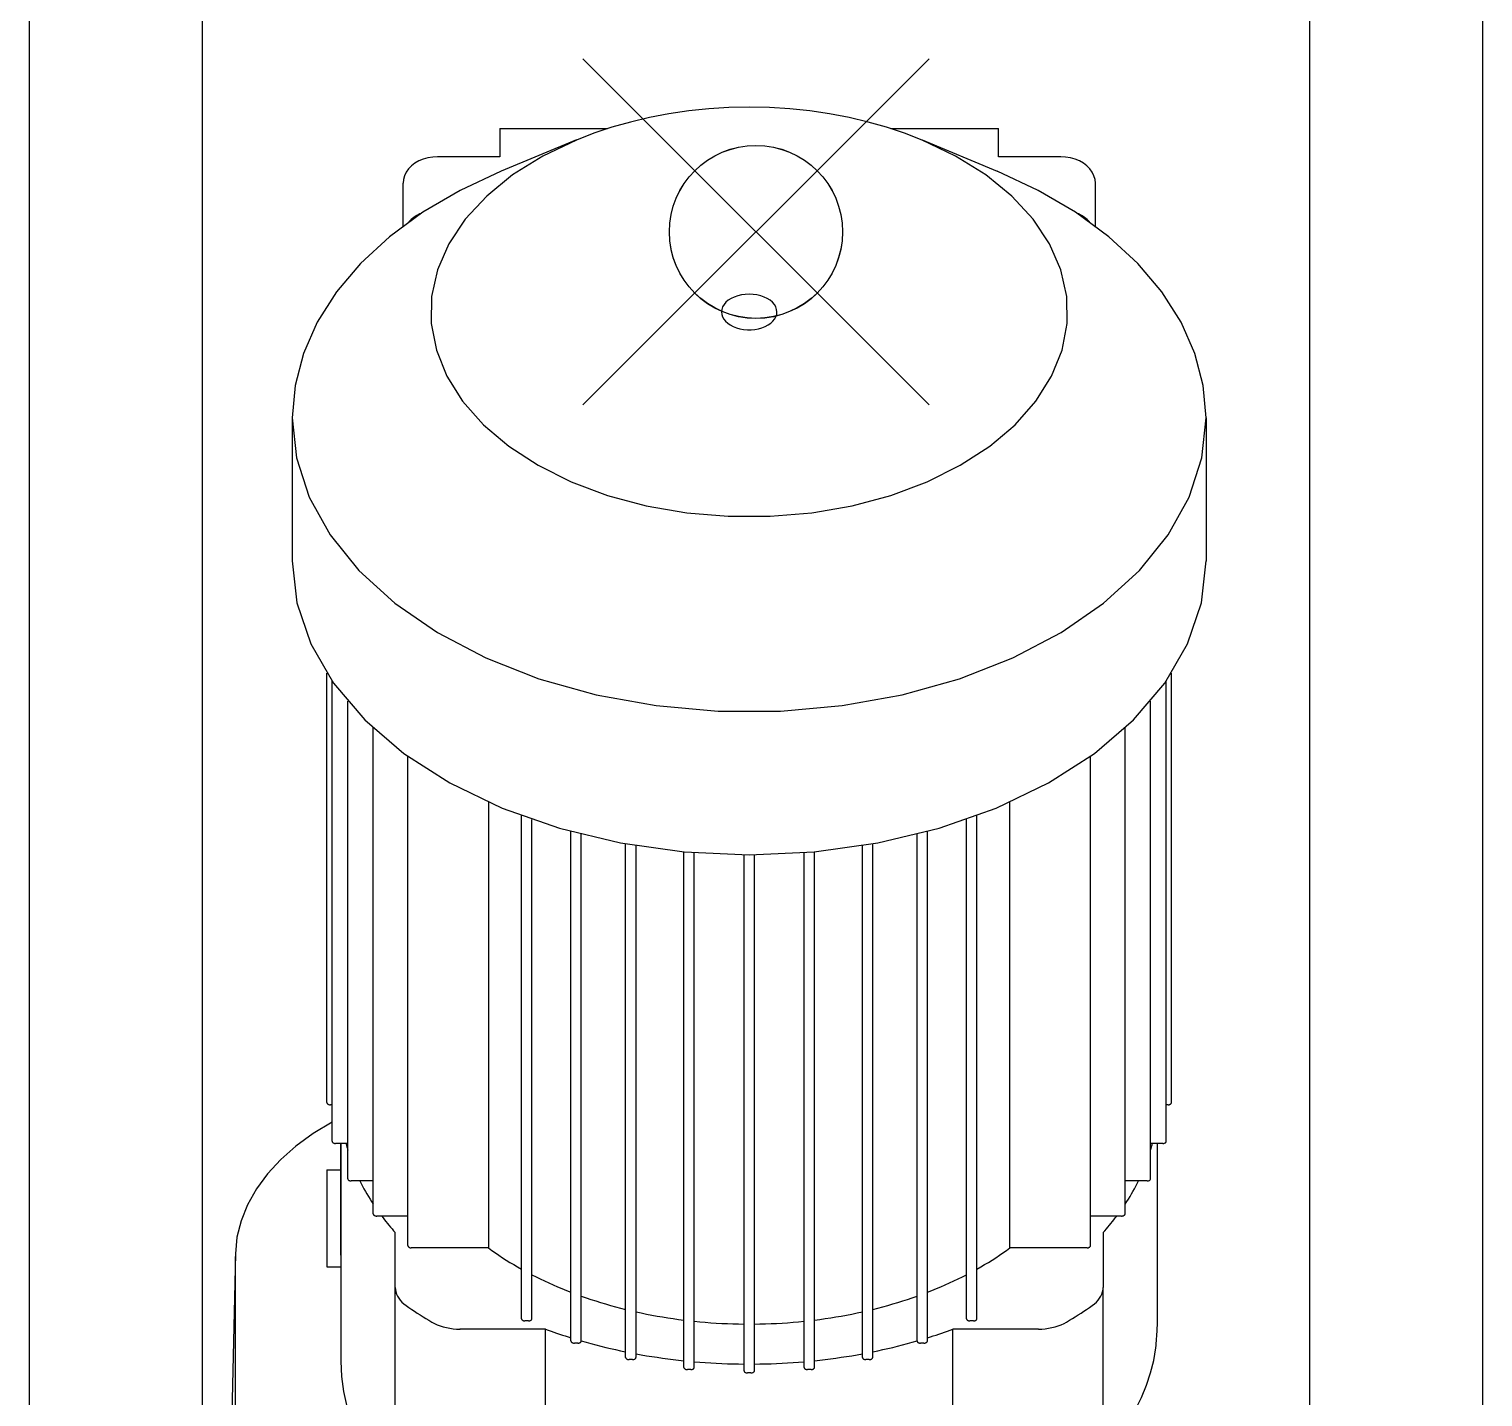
# Model space of a CAD drawing. Extents: x -3873 to 164127, y 7129 to 96529.
# Drawn here: x 61002 to 61212, y 51310.4 to 51508 of the extents above; entities that cross this region are included whole.
import ezdxf
from ezdxf.enums import TextEntityAlignment as Align

# ---------------------------------------------------------------- set-up
doc = ezdxf.new("R2010")
doc.units = 0
doc.header["$PDMODE"] = 35
doc.header["$PDSIZE"] = 25
doc.layers.get('0').update_dxf_attribs({"linetype": 'CONTINUOUS'})
doc.layers.add('LAYOUT', color=90, linetype='CONTINUOUS')
doc.layers.add('POSNR', color=4, linetype='CONTINUOUS')
doc.styles.add('015_100', font='arial.ttf', dxfattribs={"height": 150})

# ---------------------------------------------------------------- blocks, each defined once
blk = doc.blocks.new('evisceration_H_L_separator_d')
at = {"ltscale": 20}
for p, q in [((30.412275, -1662.8876), (30.412275, -1700.40895)), ((-28.453075, -1668.24645), (-28.453075, -1700.40895)), ((52.113325, -1668.90565), (52.113325, -1706.427)), ((-50.154125, -1674.1608), (-50.154125, -1706.427)), ((75.196825, -1711.26405), (75.965875, -1677.57875)), ((75.199875, -1680.661), (75.199875, -1710.8887)), ((-7.954425, -1694.55265), (-7.453925, -1694.55265)), ((0.230425, -1694.3848), (0.230425, -1768.95755)), ((0.730925, -1694.06435), (1.228325, -1694.06435)), ((1.728825, -1694.3848), (1.728825, -1768.95755)), ((9.413175, -1694.55265), (9.910575, -1694.55265)), ((-16.871625, -1696.32265), (-16.871625, -1770.5353)), ((-16.371125, -1696.0022), (-15.870675, -1696.0022)), ((-15.370175, -1696.32265), (-15.370175, -1770.27895)), ((-8.451825, -1694.87305), (-8.451825, -1769.38785)), ((-6.953425, -1694.87305), (-6.953425, -1769.2627)), ((8.912675, -1694.87305), (8.912675, -1769.2627)), ((10.411075, -1694.87305), (10.411075, -1769.38785)), ((17.329425, -1696.32265), (17.329425, -1770.27895)), ((17.829875, -1696.0022), (18.330375, -1696.0022)), ((18.830875, -1696.32265), (18.830875, -1770.5353)), ((59.977725, -1711.08705), (59.977725, -1695.77335)), ((-24.769575, -1698.69385), (-24.769575, -1772.3175)), ((-24.269075, -1698.37345), (-23.771675, -1698.37345)), ((-23.271175, -1698.69385), (-23.271175, -1771.92385)), ((25.230425, -1698.69385), (25.230425, -1771.92385)), ((25.730925, -1698.37345), (26.228325, -1698.37345)), ((26.728825, -1698.69385), (26.728825, -1772.3175)), ((-40.797425, -1700.40895), (-28.453075, -1700.40895)), ((30.412275, -1700.40895), (42.753625, -1700.40895)), ((-58.021525, -1702.50855), (-58.021525, -1727.23085)), ((-31.910725, -1701.90735), (-31.910725, -1774.60025)), ((-31.410225, -1701.58695), (-30.909725, -1701.58695)), ((-30.409225, -1701.90735), (-30.409225, -1774.0631)), ((32.368475, -1701.90735), (32.368475, -1774.0631)), ((32.868975, -1701.58695), (33.369475, -1701.58695)), ((33.869925, -1701.90735), (33.869925, -1774.60025)), ((-50.154125, -1714.36465), (-50.154125, -1706.427)), ((52.113325, -1706.427), (52.113325, -1714.36465)), ((61.979675, -1709.41775), (59.977725, -1709.41775)), ((59.977725, -1727.23085), (59.977725, -1711.08705)), ((59.977725, -1711.08705), (59.977725, -1727.23085)), ((61.979675, -1721.77735), (61.979675, -1709.41775)), ((-48.323075, -1712.46645), (-48.323075, -1783.1818)), ((-47.822575, -1712.14295), (-36.680575, -1712.14295)), ((-36.680575, -1712.14295), (-36.680575, -1776.54115)), ((38.639825, -1776.54115), (38.639825, -1712.14295)), ((38.639825, -1712.14295), (49.781825, -1712.14295)), ((50.282275, -1712.46645), (50.282275, -1783.1818)), ((-53.321825, -1717.0563), (-53.321825, -1787.2742)), ((-52.821325, -1716.7328), (-52.104175, -1716.7328)), ((-52.104175, -1716.7328), (-48.323075, -1716.7328)), ((50.282275, -1716.7328), (54.063425, -1716.7328)), ((54.063425, -1716.7328), (54.780575, -1716.7328)), ((55.281075, -1717.0563), (55.281075, -1787.2742)), ((-56.504825, -1721.814), (-55.256625, -1721.814)), ((-55.256625, -1721.814), (-53.321825, -1721.814)), ((55.281075, -1721.814), (57.212825, -1721.814)), ((57.212825, -1721.814), (58.464075, -1721.814)), ((61.979675, -1723.41615), (61.979675, -1721.77735)), ((-57.005325, -1722.13745), (-57.005325, -1791.12855)), ((58.964525, -1722.13745), (58.964525, -1791.12855)), ((61.979675, -1723.41615), (59.977725, -1723.41615)), ((-59.260575, -1727.5513), (-59.260575, -1794.05825)), ((-58.760075, -1727.23085), (-57.261675, -1727.23085)), ((-57.261675, -1727.23085), (-57.005325, -1727.23085)), ((58.964525, -1727.23085), (59.220875, -1727.23085)), ((59.220875, -1727.23085), (60.719325, -1727.23085)), ((61.219775, -1727.5513), (61.219775, -1794.05825)), ((-60.020425, -1733.13295), (-60.020425, -1795.1935)), ((-59.519975, -1732.8125), (-59.260575, -1732.8125)), ((61.219775, -1732.8125), (61.479175, -1732.8125)), ((61.979675, -1733.13295), (61.979675, -1795.1935)), ((-65.022275, -1832.07705), (-65.022275, -1811.4014)), ((66.978475, -1832.07705), (66.978475, -1811.4014)), ((-49.021925, -1859.78395), (-49.021925, -1865.9912)), ((50.978075, -1859.78395), (50.978075, -1865.9912)), ((-23.985275, -1872.2412), (-34.840375, -1867.72765)), ((25.944525, -1872.2412), (36.799625, -1867.72765)), ((-44.020075, -1869.8212), (-35.020425, -1869.8212)), ((-35.020425, -1869.8212), (-35.020425, -1872.71425)), ((36.979675, -1872.71425), (36.979675, -1869.8212)), ((36.979675, -1869.8212), (45.979325, -1869.8212)), ((-35.020425, -1872.71425), (-35.020425, -1873.8861)), ((36.979675, -1873.8861), (36.979675, -1872.71425)), ((-19.490025, -1873.8861), (-35.020425, -1873.8861)), ((36.979675, -1873.8861), (21.449275, -1873.8861))]:
    blk.add_line(p, q, dxfattribs=at)
for points in [[(59.974675, -1695.77335), (59.877025, -1693.56995), (59.584075, -1691.3788), (59.083575, -1689.19985), (58.399975, -1687.0453), (57.508875, -1684.91515), (56.434625, -1682.82775), (55.177325, -1680.777), (53.736875, -1678.78725), (52.113325, -1676.84635)], [(-50.157175, -1682.09535), (-51.512125, -1683.7189), (-52.738925, -1685.37295), (-53.849775, -1687.0636), (-54.832475, -1688.7848), (-55.686925, -1690.5304), (-56.407175, -1692.30045), (-56.999225, -1694.08875), (-57.456975, -1695.8893), (-57.780475, -1697.70815)], [(-7.957475, -1694.55265), (-8.024575, -1694.55875), (-8.091725, -1694.56485), (-8.164975, -1694.58315), (-8.226025, -1694.60145), (-8.280925, -1694.63195), (-8.335875, -1694.6625), (-8.372475, -1694.6991), (-8.409125, -1694.74185), (-8.433525, -1694.77845), (-8.445725, -1694.8273), (-8.457925, -1694.8761)], [(-6.956475, -1694.8761), (-6.956475, -1694.8273), (-6.974775, -1694.77845), (-6.999225, -1694.74185), (-7.029725, -1694.6991), (-7.078525, -1694.6625), (-7.127375, -1694.63195), (-7.182325, -1694.60145), (-7.249425, -1694.58315), (-7.310475, -1694.56485), (-7.383725, -1694.55875), (-7.456975, -1694.55265)], [(0.733975, -1694.06435), (0.660725, -1694.07045), (0.587475, -1694.07655), (0.526425, -1694.09485), (0.459275, -1694.11315), (0.404375, -1694.1437), (0.355525, -1694.1742), (0.306725, -1694.21085), (0.276175, -1694.25355), (0.251775, -1694.29015), (0.233475, -1694.339), (0.233475, -1694.38785)], [(1.728825, -1694.38785), (1.722725, -1694.339), (1.710525, -1694.29015), (1.686125, -1694.25355), (1.649475, -1694.21085), (1.606775, -1694.1742), (1.551825, -1694.1437), (1.502975, -1694.11315), (1.435875, -1694.09485), (1.368725, -1694.07655), (1.295475, -1694.07045), (1.228325, -1694.06435)], [(9.413175, -1694.55265), (9.339925, -1694.55875), (9.272775, -1694.56485), (9.205625, -1694.58315), (9.144575, -1694.60145), (9.083575, -1694.63195), (9.034725, -1694.6625), (8.992025, -1694.6991), (8.961475, -1694.74185), (8.937075, -1694.77845), (8.918775, -1694.8273), (8.912675, -1694.8761)], [(10.414125, -1694.8761), (10.401925, -1694.8273), (10.389725, -1694.77845), (10.365325, -1694.74185), (10.328675, -1694.6991), (10.292075, -1694.6625), (10.237125, -1694.63195), (10.182175, -1694.60145), (10.121175, -1694.58315), (10.047925, -1694.56485), (9.980775, -1694.55875), (9.913625, -1694.55265)], [(-16.368075, -1695.99915), (-16.441325, -1696.00525), (-16.514575, -1696.01135), (-16.575625, -1696.0297), (-16.642775, -1696.048), (-16.697675, -1696.0785), (-16.746525, -1696.109), (-16.795325, -1696.14565), (-16.825875, -1696.18835), (-16.850275, -1696.2311), (-16.868575, -1696.2799), (-16.868575, -1696.32265)], [(-15.367125, -1696.32265), (-15.379325, -1696.2799), (-15.391525, -1696.2311), (-15.415925, -1696.18835), (-15.452575, -1696.14565), (-15.489175, -1696.109), (-15.544125, -1696.0785), (-15.599075, -1696.048), (-15.660075, -1696.0297), (-15.733325, -1696.01135), (-15.800475, -1696.00525), (-15.867625, -1695.99915)], [(-8.457925, -1695.84045), (-9.233075, -1695.9259), (-10.008225, -1696.01135), (-10.777275, -1696.109), (-11.552425, -1696.2189), (-12.321475, -1696.32875), (-13.084425, -1696.4447), (-13.853425, -1696.5668), (-14.610275, -1696.69495), (-15.373225, -1696.83535)], [(0.227375, -1695.3522), (-0.572175, -1695.3644), (-1.371775, -1695.3766), (-2.171325, -1695.401), (-2.970875, -1695.43765), (-3.770425, -1695.47425), (-4.563875, -1695.517), (-5.363475, -1695.5719), (-6.163025, -1695.62685), (-6.956475, -1695.694)], [(8.912675, -1695.694), (8.119225, -1695.62685), (7.319625, -1695.5719), (6.520075, -1695.517), (5.726625, -1695.47425), (4.927075, -1695.43765), (4.127525, -1695.401), (3.327925, -1695.3766), (2.528375, -1695.3644), (1.728825, -1695.3522)], [(17.329425, -1696.83535), (16.566475, -1696.69495), (15.809625, -1696.5668), (15.040575, -1696.4447), (14.277675, -1696.32875), (13.508625, -1696.2189), (12.733475, -1696.109), (11.964425, -1696.01135), (11.189275, -1695.9259), (10.414125, -1695.84045)], [(17.829875, -1695.99915), (17.762775, -1696.00525), (17.689525, -1696.01135), (17.622375, -1696.0297), (17.555225, -1696.048), (17.506425, -1696.0785), (17.451475, -1696.109), (17.408775, -1696.14565), (17.372125, -1696.18835), (17.347725, -1696.2311), (17.335525, -1696.2799), (17.329425, -1696.32265)], [(18.830875, -1696.32265), (18.824775, -1696.2799), (18.812575, -1696.2311), (18.788175, -1696.18835), (18.751525, -1696.14565), (18.708825, -1696.109), (18.653875, -1696.0785), (18.605025, -1696.048), (18.537925, -1696.0297), (18.470775, -1696.01135), (18.397525, -1696.00525), (18.330375, -1695.99915)], [(-24.266025, -1698.37345), (-24.339275, -1698.37955), (-24.412525, -1698.38565), (-24.473575, -1698.40395), (-24.540725, -1698.42225), (-24.595625, -1698.45275), (-24.644475, -1698.4833), (-24.693275, -1698.5199), (-24.723825, -1698.56265), (-24.748225, -1698.59925), (-24.766525, -1698.6481), (-24.766525, -1698.6969)], [(-23.271175, -1698.6969), (-23.277275, -1698.6481), (-23.289475, -1698.59925), (-23.313875, -1698.56265), (-23.350525, -1698.5199), (-23.393225, -1698.4833), (-23.448175, -1698.45275), (-23.497025, -1698.42225), (-23.564125, -1698.40395), (-23.631275, -1698.38565), (-23.704525, -1698.37955), (-23.771675, -1698.37345)], [(-16.868575, -1697.1283), (-17.601025, -1697.2809), (-18.321225, -1697.4396), (-19.041425, -1697.5983), (-19.749425, -1697.7692), (-20.463575, -1697.9401), (-21.171575, -1698.1232), (-21.873475, -1698.3124), (-22.575375, -1698.5016), (-23.271175, -1698.703)], [(25.227375, -1698.703), (24.531575, -1698.5016), (23.829675, -1698.3124), (23.127775, -1698.1232), (22.419725, -1697.9401), (21.705625, -1697.7692), (20.997625, -1697.5983), (20.277425, -1697.4396), (19.557175, -1697.2809), (18.824775, -1697.1283)], [(25.733975, -1698.37345), (25.660725, -1698.37955), (25.587475, -1698.38565), (25.526425, -1698.40395), (25.459275, -1698.42225), (25.404375, -1698.45275), (25.355525, -1698.4833), (25.306725, -1698.5199), (25.276175, -1698.56265), (25.251775, -1698.59925), (25.233475, -1698.6481), (25.233475, -1698.6969)], [(26.728825, -1698.6969), (26.722725, -1698.6481), (26.710525, -1698.59925), (26.686125, -1698.56265), (26.649475, -1698.5199), (26.606775, -1698.4833), (26.551825, -1698.45275), (26.502975, -1698.42225), (26.435875, -1698.40395), (26.368725, -1698.38565), (26.295475, -1698.37955), (26.228325, -1698.37345)], [(-40.794375, -1700.4059), (-41.294875, -1700.4181), (-41.789225, -1700.46085), (-42.271425, -1700.52795), (-42.753575, -1700.6195), (-43.211375, -1700.7355), (-43.663025, -1700.87585), (-44.090275, -1701.04065), (-44.493075, -1701.22375), (-44.871525, -1701.4313)], [(-24.772625, -1699.1547), (-25.187675, -1699.28285), (-25.602725, -1699.41715), (-26.011675, -1699.5514), (-26.426675, -1699.6918), (-26.835625, -1699.83215), (-27.244575, -1699.97255), (-27.647375, -1700.11295), (-28.050225, -1700.2594), (-28.453075, -1700.4059)], [(30.409225, -1700.4059), (30.006425, -1700.2594), (29.603575, -1700.11295), (29.200725, -1699.97255), (28.791825, -1699.83215), (28.382875, -1699.6918), (27.967825, -1699.5514), (27.558925, -1699.41715), (27.143875, -1699.28285), (26.728825, -1699.1547)], [(46.827725, -1701.4313), (46.449275, -1701.22375), (46.046475, -1701.04065), (45.619225, -1700.87585), (45.167525, -1700.7355), (44.709775, -1700.6195), (44.227625, -1700.52795), (43.745425, -1700.46085), (43.251025, -1700.4181), (42.750575, -1700.4059)], [(-44.871525, -1701.4313), (-45.298775, -1701.68765), (-45.713825, -1701.944), (-46.128825, -1702.20035), (-46.543875, -1702.4689), (-46.958925, -1702.72525), (-47.361775, -1702.9938), (-47.764575, -1703.26235), (-48.167425, -1703.5309), (-48.558025, -1703.80555)], [(-31.407175, -1701.59), (-31.480425, -1701.59), (-31.553625, -1701.6022), (-31.614675, -1701.6144), (-31.681825, -1701.6388), (-31.736775, -1701.6632), (-31.785575, -1701.69985), (-31.834425, -1701.73645), (-31.864925, -1701.7731), (-31.889325, -1701.8158), (-31.907625, -1701.85855), (-31.907625, -1701.90735)], [(-30.406175, -1701.90735), (-30.418375, -1701.85855), (-30.430575, -1701.8158), (-30.455025, -1701.7731), (-30.491625, -1701.73645), (-30.528275, -1701.69985), (-30.583175, -1701.6632), (-30.638125, -1701.6388), (-30.699175, -1701.6144), (-30.772375, -1701.6022), (-30.839525, -1701.59), (-30.906675, -1701.59)], [(-8.457925, -1701.71205), (-9.239175, -1701.8158), (-10.014325, -1701.91955), (-10.789475, -1702.04165), (-11.558525, -1702.1637), (-12.327575, -1702.298), (-13.096625, -1702.43835), (-13.859575, -1702.58485), (-14.622475, -1702.73745), (-15.373225, -1702.90835)], [(0.227375, -1701.1383), (-0.572175, -1701.15055), (-1.377875, -1701.17495), (-2.171325, -1701.19935), (-2.976975, -1701.236), (-3.770425, -1701.2848), (-4.570025, -1701.33365), (-5.369575, -1701.39465), (-6.163025, -1701.4679), (-6.956475, -1701.54115)], [(8.912675, -1701.54115), (8.119225, -1701.4679), (7.325725, -1701.39465), (6.526175, -1701.33365), (5.726625, -1701.2848), (4.933175, -1701.236), (4.127525, -1701.19935), (3.334075, -1701.17495), (2.528375, -1701.15055), (1.728825, -1701.1383)], [(17.329425, -1702.90835), (16.578675, -1702.73745), (15.815725, -1702.58485), (15.052825, -1702.43835), (14.283775, -1702.298), (13.514725, -1702.1637), (12.745675, -1702.04165), (11.970525, -1701.91955), (11.195375, -1701.8158), (10.414125, -1701.71205)], [(32.868975, -1701.59), (32.801825, -1701.59), (32.728575, -1701.6022), (32.661425, -1701.6144), (32.594325, -1701.6388), (32.545475, -1701.6632), (32.490525, -1701.69985), (32.447825, -1701.73645), (32.411175, -1701.7731), (32.386775, -1701.8158), (32.374575, -1701.85855), (32.368475, -1701.90735)], [(33.869925, -1701.90735), (33.863825, -1701.85855), (33.851625, -1701.8158), (33.827225, -1701.7731), (33.790575, -1701.73645), (33.747875, -1701.69985), (33.692925, -1701.6632), (33.644125, -1701.6388), (33.576975, -1701.6144), (33.509825, -1701.6022), (33.436575, -1701.59), (33.369475, -1701.59)], [(50.514225, -1703.80555), (50.123625, -1703.5309), (49.720775, -1703.26235), (49.317925, -1702.9938), (48.915125, -1702.72525), (48.500075, -1702.4689), (48.085025, -1702.20035), (47.669975, -1701.944), (47.254925, -1701.68765), (46.827725, -1701.4313)], [(-48.558025, -1703.80555), (-48.881525, -1704.0497), (-49.168375, -1704.31215), (-49.424725, -1704.5807), (-49.644475, -1704.87365), (-49.827575, -1705.16665), (-49.967975, -1705.4718), (-50.071725, -1705.7892), (-50.132725, -1706.1066), (-50.157175, -1706.42395)], [(-16.868575, -1703.25625), (-17.601025, -1703.43935), (-18.333425, -1703.62855), (-19.053625, -1703.82995), (-19.767775, -1704.0375), (-20.481875, -1704.2511), (-21.189875, -1704.47085), (-21.885675, -1704.69665), (-22.581475, -1704.9347), (-23.271175, -1705.17275)], [(25.227375, -1705.17275), (24.537675, -1704.9347), (23.841875, -1704.69665), (23.146075, -1704.47085), (22.438075, -1704.2511), (21.723925, -1704.0375), (21.009825, -1703.82995), (20.289625, -1703.62855), (19.557175, -1703.43935), (18.824775, -1703.25625)], [(52.113325, -1706.42395), (52.088925, -1706.1066), (52.027875, -1705.7892), (51.930225, -1705.4718), (51.783775, -1705.16665), (51.600675, -1704.87365), (51.380925, -1704.5807), (51.130675, -1704.31215), (50.843825, -1704.0497), (50.514225, -1703.80555)], [(-24.772625, -1705.72815), (-25.425725, -1705.9845), (-26.072675, -1706.25305), (-26.707475, -1706.5216), (-27.342225, -1706.79015), (-27.970875, -1707.07705), (-28.593425, -1707.3639), (-29.209875, -1707.65685), (-29.808025, -1707.96205), (-30.412275, -1708.26725)], [(32.368475, -1708.26725), (31.764225, -1707.96205), (31.166075, -1707.65685), (30.549625, -1707.3639), (29.927075, -1707.07705), (29.298425, -1706.79015), (28.663625, -1706.5216), (28.028875, -1706.25305), (27.381925, -1705.9845), (26.728825, -1705.72815)], [(-31.907625, -1709.0729), (-32.469175, -1709.39025), (-33.030675, -1709.71985), (-33.573925, -1710.04945), (-34.111025, -1710.38515), (-34.642025, -1710.72695), (-35.166925, -1711.07485), (-35.679625, -1711.42885), (-36.180125, -1711.78285), (-36.680575, -1712.14295)], [(38.636775, -1712.14295), (38.136275, -1711.78285), (37.635825, -1711.42885), (37.123125, -1711.07485), (36.598225, -1710.72695), (36.067225, -1710.38515), (35.530075, -1710.04945), (34.986875, -1709.71985), (34.425375, -1709.39025), (33.863825, -1709.0729)], [(61.219775, -1730.3131), (63.960275, -1728.6713), (66.444425, -1726.86465), (68.653875, -1724.9176), (70.570375, -1722.8424), (72.169475, -1720.65735), (73.445125, -1718.38685), (74.378975, -1716.0553), (74.964925, -1713.67495), (75.196825, -1711.26405)], [(75.196825, -1711.26405), (75.196825, -1711.22135), (75.196825, -1711.1847), (75.196825, -1711.1359), (75.196825, -1711.09925), (75.196825, -1711.05655), (75.196825, -1711.0138), (75.196825, -1710.9711), (75.196825, -1710.92835), (75.196825, -1710.89175)], [(-47.825625, -1712.14905), (-47.892775, -1712.14905), (-47.959875, -1712.16125), (-48.033125, -1712.1735), (-48.094175, -1712.1979), (-48.149125, -1712.2223), (-48.204025, -1712.2589), (-48.240675, -1712.29555), (-48.277275, -1712.33215), (-48.301675, -1712.3749), (-48.313875, -1712.4176), (-48.326125, -1712.46645)], [(50.282275, -1712.46645), (50.276175, -1712.4176), (50.257875, -1712.3749), (50.233475, -1712.33215), (50.202925, -1712.29555), (50.160225, -1712.2589), (50.111375, -1712.2223), (50.050375, -1712.1979), (49.989325, -1712.1735), (49.922175, -1712.16125), (49.855025, -1712.14905), (49.781825, -1712.14905)], [(-50.157175, -1714.36465), (-50.389075, -1714.6271), (-50.608825, -1714.88345), (-50.834675, -1715.1459), (-51.054375, -1715.40835), (-51.268025, -1715.6708), (-51.487725, -1715.93325), (-51.695225, -1716.2018), (-51.902775, -1716.47035), (-52.110275, -1716.7328)], [(54.066475, -1716.7328), (53.858975, -1716.47035), (53.651425, -1716.2018), (53.443925, -1715.93325), (53.224175, -1715.6708), (53.010575, -1715.40835), (52.790825, -1715.1459), (52.565025, -1714.88345), (52.345275, -1714.6271), (52.113325, -1714.36465)], [(-52.818275, -1716.7389), (-52.891525, -1716.7389), (-52.964775, -1716.7511), (-53.025825, -1716.7633), (-53.092975, -1716.78775), (-53.147875, -1716.81215), (-53.196725, -1716.84875), (-53.245525, -1716.8854), (-53.276075, -1716.922), (-53.300475, -1716.96475), (-53.318775, -1717.00745), (-53.318775, -1717.0563)], [(55.281075, -1717.0563), (55.274975, -1717.00745), (55.262775, -1716.96475), (55.238325, -1716.922), (55.201725, -1716.8854), (55.159025, -1716.84875), (55.104075, -1716.81215), (55.055225, -1716.78775), (54.988125, -1716.7633), (54.920975, -1716.7511), (54.847725, -1716.7389), (54.780575, -1716.7389)], [(-53.318775, -1718.454), (-53.562925, -1718.8263), (-53.794875, -1719.1925), (-54.026775, -1719.55875), (-54.246525, -1719.93715), (-54.454025, -1720.30335), (-54.667675, -1720.6818), (-54.869075, -1721.0602), (-55.064375, -1721.4386), (-55.259675, -1721.81705)], [(57.215875, -1721.81705), (57.020575, -1721.4386), (56.825275, -1721.0602), (56.623825, -1720.6818), (56.410225, -1720.30335), (56.202725, -1719.93715), (55.982975, -1719.55875), (55.751025, -1719.1925), (55.519125, -1718.8263), (55.274975, -1718.454)], [(-56.504825, -1721.81705), (-56.578075, -1721.81705), (-56.645175, -1721.82925), (-56.712325, -1721.84145), (-56.773375, -1721.86585), (-56.834425, -1721.89025), (-56.883225, -1721.9269), (-56.925975, -1721.9635), (-56.956475, -1722.00015), (-56.980875, -1722.04895), (-56.999225, -1722.0917), (-57.005325, -1722.1344)], [(58.961475, -1722.1344), (58.961475, -1722.0917), (58.943175, -1722.04895), (58.918775, -1722.00015), (58.888225, -1721.9635), (58.839425, -1721.9269), (58.790575, -1721.89025), (58.735675, -1721.86585), (58.668525, -1721.84145), (58.607475, -1721.82925), (58.534225, -1721.81705), (58.461025, -1721.81705)], [(-58.763125, -1727.23085), (-58.830275, -1727.23695), (-58.897375, -1727.24305), (-58.970625, -1727.26135), (-59.031675, -1727.2797), (-59.086625, -1727.3102), (-59.141525, -1727.3407), (-59.178175, -1727.37735), (-59.214775, -1727.42005), (-59.239175, -1727.4567), (-59.251375, -1727.5055), (-59.263625, -1727.55435)], [(-57.005325, -1726.2848), (-57.035825, -1726.38855), (-57.066325, -1726.4923), (-57.096875, -1726.6022), (-57.127375, -1726.69985), (-57.151775, -1726.8097), (-57.182325, -1726.91345), (-57.212825, -1727.01725), (-57.237225, -1727.1271), (-57.261675, -1727.22475)], [(59.217825, -1727.22475), (59.193425, -1727.1271), (59.169025, -1727.01725), (59.138475, -1726.91345), (59.107975, -1726.8097), (59.083575, -1726.69985), (59.053025, -1726.6022), (59.022525, -1726.4923), (58.992025, -1726.38855), (58.961475, -1726.2848)], [(61.219775, -1727.55435), (61.213675, -1727.5055), (61.195375, -1727.4567), (61.170975, -1727.42005), (61.140425, -1727.37735), (61.097725, -1727.3407), (61.048875, -1727.3102), (60.987875, -1727.2797), (60.926825, -1727.26135), (60.859675, -1727.24305), (60.792525, -1727.23695), (60.719325, -1727.23085)], [(-59.519975, -1732.81555), (-59.593175, -1732.81555), (-59.660325, -1732.82775), (-59.727475, -1732.84), (-59.788525, -1732.8644), (-59.849525, -1732.8888), (-59.898375, -1732.92545), (-59.941075, -1732.96205), (-59.971625, -1732.99865), (-59.996025, -1733.0414), (-60.014325, -1733.0841), (-60.020425, -1733.13295)], [(61.976625, -1733.13295), (61.976625, -1733.0841), (61.958325, -1733.0414), (61.933925, -1732.99865), (61.903375, -1732.96205), (61.854575, -1732.92545), (61.805725, -1732.8888), (61.750775, -1732.8644), (61.683675, -1732.84), (61.622625, -1732.82775), (61.549375, -1732.81555), (61.476125, -1732.81555)], [(0.978075, -1768.9545), (-8.415225, -1769.38785), (-17.613225, -1770.66955), (-26.438875, -1772.7936), (-34.703075, -1775.69275), (-42.247025, -1779.32435), (-48.899825, -1783.6029), (-54.545575, -1788.4552), (-59.056075, -1793.76525), (-62.351975, -1799.44155), (-64.353925, -1805.36195), (-65.025325, -1811.40445)], [(66.981525, -1811.40445), (66.310125, -1805.36195), (64.308175, -1799.44155), (61.012275, -1793.76525), (56.501775, -1788.4552), (50.856025, -1783.6029), (44.203175, -1779.32435), (36.659225, -1775.69275), (28.395075, -1772.7936), (19.569425, -1770.66955), (10.371425, -1769.38785), (0.978075, -1768.9545)], [(66.981525, -1832.07705), (66.358975, -1826.297), (64.527875, -1820.62075), (61.512775, -1815.1642), (57.368475, -1810.02505), (52.174375, -1805.2887), (46.022025, -1801.05285), (39.039625, -1797.40295), (31.343075, -1794.38785), (23.078925, -1792.0807), (14.405825, -1790.5182), (5.482475, -1789.72475), (-3.526325, -1789.72475), (-12.449625, -1790.5182), (-21.122725, -1792.0807), (-29.386875, -1794.38785), (-37.083425, -1797.40295), (-44.065875, -1801.05285), (-50.218175, -1805.2887), (-55.412275, -1810.02505), (-59.556575, -1815.1642), (-62.571725, -1820.62075), (-64.402775, -1826.297), (-65.025325, -1832.07705)], [(25.941475, -1872.23815), (30.799875, -1869.91275), (35.145575, -1867.20275), (38.893125, -1864.1449), (41.981525, -1860.8002), (44.361875, -1857.2174), (45.997625, -1853.46985), (46.852125, -1849.61245), (46.900925, -1845.7245), (46.168525, -1841.861), (44.642625, -1838.089), (42.372125, -1834.48795), (39.375325, -1831.1005), (35.719325, -1827.9999), (31.459075, -1825.235), (26.673875, -1822.85465), (21.437075, -1820.8893), (15.846275, -1819.39395), (10.005175, -1818.38075), (4.005425, -1817.87415), (-2.049275, -1817.87415), (-8.049025, -1818.38075), (-13.890075, -1819.39395), (-19.480875, -1820.8893), (-24.717725, -1822.85465), (-29.502875, -1825.235), (-33.763125, -1827.9999), (-37.419125, -1831.1005), (-40.415925, -1834.48795), (-42.686475, -1838.089), (-44.212325, -1841.861), (-44.944775, -1845.7245), (-44.895925, -1849.61245), (-44.041425, -1853.46985), (-42.405675, -1857.2174), (-40.025325, -1860.8002), (-36.936925, -1864.1449), (-33.189375, -1867.20275), (-28.843675, -1869.91275), (-23.985275, -1872.23815)], [(-65.025325, -1832.07705), (-64.616375, -1836.77065), (-63.407875, -1841.4093), (-61.412025, -1845.9259), (-58.647175, -1850.2777), (-55.149825, -1854.4098), (-50.968925, -1858.2611), (-46.153275, -1861.79505), (-40.751625, -1864.9628), (-34.837325, -1867.72765)], [(36.793525, -1867.72765), (42.707825, -1864.9628), (48.109425, -1861.79505), (52.925125, -1858.2611), (57.106025, -1854.4098), (60.603325, -1850.2777), (63.368225, -1845.9259), (65.364075, -1841.4093), (66.572575, -1836.77065), (66.981525, -1832.07705)], [(4.981975, -1847.39075), (4.945375, -1847.03675), (4.829425, -1846.69495), (4.646325, -1846.36535), (4.396075, -1846.0541), (4.078675, -1845.76725), (3.712475, -1845.5109), (3.285225, -1845.29115), (2.821375, -1845.10805), (2.320875, -1844.96765), (1.795975, -1844.8761), (1.246625, -1844.8273), (0.709525, -1844.8273), (0.160225, -1844.8761), (-0.364675, -1844.96765), (-0.865175, -1845.10805), (-1.329025, -1845.29115), (-1.756275, -1845.5109), (-2.122475, -1845.76725), (-2.439875, -1846.0541), (-2.690125, -1846.36535), (-2.873225, -1846.69495), (-2.989175, -1847.03675), (-3.025825, -1847.39075)], [(-3.025825, -1847.39075), (-2.976975, -1847.75695), (-2.861025, -1848.111), (-2.659625, -1848.4589), (-2.391025, -1848.78235), (-2.049275, -1849.07535), (-1.640325, -1849.3317), (-1.182575, -1849.5514), (-0.682075, -1849.7345), (-0.144975, -1849.8566), (0.404375, -1849.93595), (0.978075, -1849.96645)], [(0.978075, -1849.96645), (1.551825, -1849.93595), (2.101125, -1849.8566), (2.638225, -1849.7345), (3.138725, -1849.5514), (3.596525, -1849.3317), (4.005425, -1849.07535), (4.347225, -1848.78235), (4.615775, -1848.4589), (4.817225, -1848.111), (4.933175, -1847.75695), (4.981975, -1847.39075)], [(-48.179625, -1860.40345), (-48.020925, -1860.57435), (-47.843925, -1860.73915), (-47.660825, -1860.89785), (-47.465525, -1861.05045), (-47.264075, -1861.1847), (-47.044375, -1861.319), (-46.824625, -1861.44105), (-46.586625, -1861.5631), (-46.348575, -1861.6608)], [(48.304775, -1861.6608), (48.548875, -1861.5631), (48.780825, -1861.44105), (49.000575, -1861.319), (49.220275, -1861.1847), (49.427825, -1861.05045), (49.623125, -1860.89785), (49.806225, -1860.73915), (49.977125, -1860.57435), (50.135825, -1860.40345)], [(-49.021925, -1865.9943), (-48.973075, -1866.5375), (-48.814375, -1867.0685), (-48.570225, -1867.5812), (-48.228425, -1868.05725), (-47.801225, -1868.4967), (-47.294625, -1868.88735), (-46.726975, -1869.21085), (-46.098325, -1869.4733), (-45.433025, -1869.6686), (-44.731125, -1869.77845), (-44.017025, -1869.8212)], [(45.979325, -1869.8212), (46.693425, -1869.77845), (47.389225, -1869.6686), (48.060625, -1869.4733), (48.683175, -1869.21085), (49.256925, -1868.88735), (49.757375, -1868.4967), (50.184625, -1868.05725), (50.526425, -1867.5812), (50.776675, -1867.0685), (50.929275, -1866.5375), (50.978075, -1865.9943)], [(-23.985275, -1872.23815), (-21.476725, -1873.20865), (-18.870525, -1874.07535), (-16.184975, -1874.83825), (-13.438425, -1875.48525), (-10.624675, -1876.01625), (-7.762125, -1876.4374), (-4.869075, -1876.73645), (-1.951575, -1876.91955), (0.978075, -1876.9745)], [(0.978075, -1876.9745), (3.907775, -1876.91955), (6.825275, -1876.73645), (9.718325, -1876.4374), (12.580875, -1876.01625), (15.394575, -1875.48525), (18.141175, -1874.83825), (20.826725, -1874.07535), (23.432925, -1873.20865), (25.941475, -1872.23815)]]:
    blk.add_lwpolyline(points, dxfattribs=at)
for centre, radius, start, end in [((69.941725, -1707.486), 128.093593, 175.621901, 176.804937), ((-16.120925, -1702.7527), 41.901759, 176.703277, 179.665168)]:
    blk.add_arc(centre, radius, start, end, dxfattribs=at)
at = {"color": 5, "linetype": 'Continuous', "ltscale": 20}
blk.add_point((-0.000087, -1858.95276), dxfattribs=at)
at = {"layer": 'POSNR', "color": 4, "linetype": 'Continuous', "style": '015_100', "flags": 8}
blk.add_attdef('C01.25', text='', height=100, rotation=90, dxfattribs=at).set_placement((-459.697018, -334.484529), align=Align.MIDDLE)
blk = doc.blocks.new('evisceration_gibletpump_c')
at = {"ltscale": 20}
for p, q in [((250, 105), (-250, 105)), ((225, 80), (-225, 80)), ((-225, -80), (225, -80)), ((-250, -105), (250, -105))]:
    blk.add_line(p, q, dxfattribs=at)
at = {"color": 5, "linetype": 'Continuous', "ltscale": 20}
blk.add_point((0, 0), dxfattribs=at)
at = {"layer": 'POSNR', "color": 4, "linetype": 'Continuous', "style": '015_100', "flags": 8}
blk.add_attdef('C01.27', text='', height=100, dxfattribs=at).set_placement((-763.84, 313.05), align=Align.MIDDLE)

msp = doc.modelspace()

# ---------------------------------------------------------------- block references
at = {"layer": 'LAYOUT', "color": 2, "ltscale": 20}
for name, p, rotation in [('evisceration_gibletpump_c', (61106.99, 51478.73), 270), ('evisceration_H_L_separator_d', (61106.99, 49619.77), 180)]:
    msp.add_blockref(name, p, dxfattribs=dict(at, rotation=rotation))

doc.saveas('drawing.dxf')
